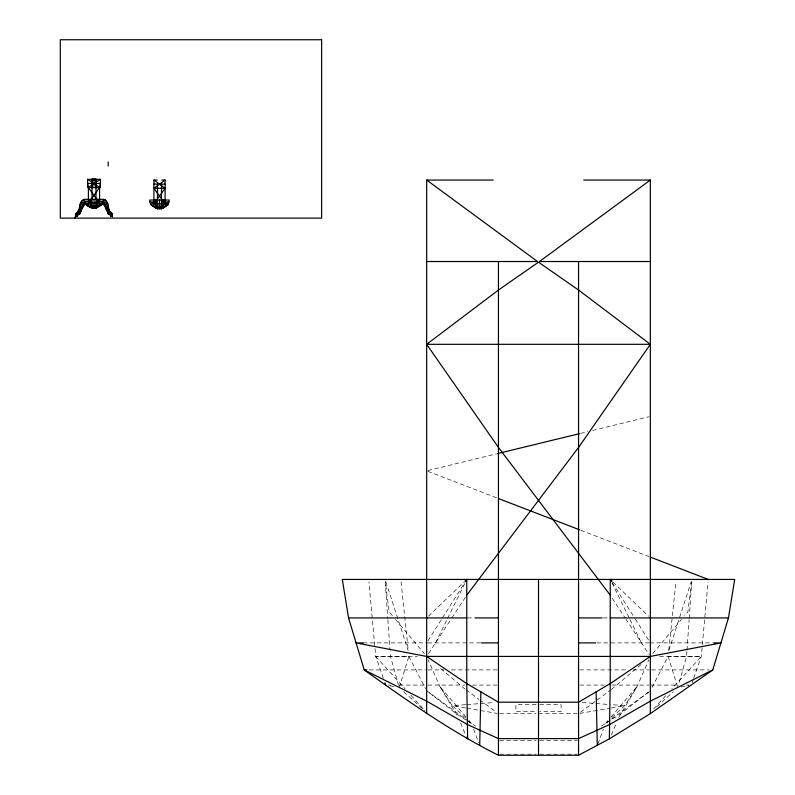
<?xml version="1.0" encoding="UTF-8"?>
<svg xmlns="http://www.w3.org/2000/svg" width="795" height="795" viewBox="0 0 795 795"><rect width="100%" height="100%" fill="white"/><g stroke="black" fill="none" stroke-linecap="round" stroke-linejoin="round"><path stroke-width="0.6" stroke-dasharray="3.98 2.98" d="M686.92 651.393L686.572 656.273L678.463 685.24M686.999 650.171L689.126 619.683M689.215 618.46L691.769 581.87M693.677 678.205L701.299 656.422L708.057 581.88M668.774 650.31L675.919 581.88M691.63 581.841L687.864 611.882L684.674 615.668M399.179 687.556L408.868 656.422L375.707 656.422L368.95 581.88M668.873 650.449L691.183 581.761M692.077 682.786L693.28 679.347M597.919 743.991L603.365 729.164M611.335 735.027L616.443 722.953M618.768 717.468L637.143 686.443L648.869 659.751M435.521 642.897L447.038 619.514M447.585 618.401L465.125 582.775M652.009 687.526L668.138 656.422L701.299 656.422L671.705 689.036M427.978 640.81L441.791 618.967M442.447 617.924L464.797 582.556M428.565 653.52L451.143 619.027M451.828 617.993L465.413 597.244M652.735 653.579L681.484 619.464M601.318 726.113L605.462 723.46L607.837 720.687M611.007 716.981L637.143 686.443L624.701 705.672L611.584 717.806M653.629 708.971L665.952 695.377M428.445 616.214L464.101 582M649.366 691.501L620.16 714.178L605.462 723.46L608.086 721.035M656.75 706.755L673.236 691.73M641.028 664.521L610.928 689.891M580.519 712.201L596.21 700.683M597.194 699.968L609.944 690.617M605.462 723.46L610.451 719.833M611.444 719.097L650.34 690.746M427.869 470.551L496.408 453.875M580.589 433.384L587.803 431.635M592.613 430.463L649.137 416.709M681.186 686.94L689.027 685.499M579.764 713.423L610.133 708.186M611.345 707.977L624.701 705.672L611.345 704.668M465.661 704.668L452.305 705.672L439.854 686.443L428.127 659.751M466.874 704.569L493.596 702.561M467.5 617.924L473.691 617.924M603.306 617.924L609.507 617.924M363.216 642.897L427.243 642.897M427.77 642.897L481.432 642.897M596.806 642.897L649.227 642.897M649.754 642.897L712.558 642.897M383.329 678.205L375.707 656.422L417.385 656.273M659.611 656.273L701.299 656.422M369.128 669.907L425.444 669.907M427.899 669.907L443.988 669.907M451.421 669.907L497.213 669.907M579.794 669.907L625.586 669.907M633.009 669.907L649.098 669.907M651.562 669.907L709.1 669.907M388.208 685.081L390.693 685.081M399.378 685.081L425.424 685.081M427.899 685.081L465.035 685.081M472.459 685.081L497.213 685.081M579.794 685.081L604.548 685.081M611.971 685.081L649.098 685.081M650.34 685.081L677.628 685.081M686.314 685.081L688.788 685.081M536.118 704.589L515.885 704.589L515.885 711.614L536.118 711.614M539.696 704.589L561.111 704.589L561.111 711.614L539.696 711.614M499.658 713.632L536.078 713.632M538.503 713.632L577.339 713.632M499.658 740.682L536.078 740.682M539.716 740.682L577.339 740.682M499.658 754.207L536.078 754.207M539.716 754.207L577.339 754.207M582.198 702.472L610.133 704.569M465.661 707.977L452.305 705.672L468.046 720.23M466.874 708.186L497.233 713.423M390.216 685.906L395.821 686.94M427.829 471.296L497.362 498.107M580.797 530.275L649.177 556.639M466.287 720.151L456.847 714.178L428.614 692.256M467.341 720.817L475.678 726.113M426.667 690.746L466.556 719.833M467.549 720.558L471.544 723.46L469.159 720.687M465.095 689.176L438.77 666.945M466.069 689.891L478.828 699.252M479.812 699.968L496.487 712.201M403.761 691.73L424.838 710.929M468.921 721.035L471.544 723.46M612.905 582L648.551 616.214M375.707 656.422L405.291 689.036M411.045 695.377L425.017 710.78M465.999 716.981L439.854 686.443L457.771 716.375M392.333 615.668L389.133 611.882L385.366 581.841M395.522 619.464L424.272 653.579M612.269 598.277L625.178 617.993M625.854 619.027L649.068 654.484M612.2 582.556L634.559 617.924M635.215 618.967L649.018 640.81M408.868 656.422L425.554 688.599M611.872 582.775L629.421 618.401M629.968 619.514L641.486 642.897M460.563 722.953L465.661 735.027M473.631 729.164L478.66 742.848M385.823 581.761L408.133 650.449M668.138 656.422L677.817 687.556M398.534 685.24L390.425 656.273L390.087 651.393M401.087 581.88L408.233 650.31M385.237 581.87L387.791 618.46M387.871 619.683L389.997 650.171"/><path stroke-width="1.19" d="M161.494 184.172L161.494 208.827L168.212 204.554L169.305 200.032L149.689 200.032L149.997 201.96L150.782 204.554L157.489 208.827L161.494 208.827L163.035 208.002L163.084 200.032L165.082 201.96M609.368 738.853L650.34 713.632L712.767 669.907L728.458 617.924L734.699 579.436L342.307 579.436L348.548 617.924L364.229 669.907C407.378 700.753 450.874 731.509 498.445 755.25L578.551 755.25L609.368 738.853L610.232 683.611L610.232 579.436L612.011 581.145M88.404 201.244L90.401 203.162L91.057 207.604L95.996 208.111L102.704 203.838L103.807 199.316L84.181 199.316C83.783 205.279 90.918 208.668 95.996 208.052L101.889 204.603L99.584 206.024L99.584 187.56L100.369 183.426L87.619 183.426L88.404 187.56L88.404 206.024L86.099 204.603L91.057 207.604M156.615 205.657L156.555 208.32L157.489 208.767L157.489 184.172M480.866 691.879L479.713 745.253M81.656 208.996C79.888 214.441 77.552 217.631 80.494 209.125L80.017 208.737C68.33 228.334 79.579 211.589 80.027 208.429L75.754 214.829L79.589 209.88C81.706 213.358 77.155 217.751 80.037 210.327L81.647 209.304L79.351 214.561M108.349 209.343C110.237 214.382 117.054 223.743 107.961 208.737L107.494 209.125C108.408 215.236 116.03 221.696 107.494 209.125L106.331 209.304L106.808 208.608M108.756 212.603C114.361 220.891 110.147 212.156 108.031 210.059C107.872 216.32 110.306 215.028 107.951 210.327L106.818 209.363L108.637 214.561L106.331 209.304L107.335 211.043L107.882 210.099M79.589 209.88L80.007 210.248C79.57 217.363 77.016 212.315 80.265 212.573M108.398 209.88L111.35 214.014M107.484 210.943L108.816 210.218C108.885 212.772 112.681 214.57 111.926 214.928M90.401 203.162L90.998 199.316L91.991 203.162L91.107 204.941M107.961 208.737L111.389 216.28M77.9 212.722L76.25 213.676L80.106 210.099L80.643 211.043L81.17 209.363L80.494 209.125L79.45 210.287L78.944 213.08L76.588 216.28L77.96 213.805M79.54 212.951C76.012 216.469 83.853 208.459 76.857 216.18L79.142 210.278L80.494 209.125L76.022 215.912M84.409 199.575L82.819 199.823L80.583 202.824L79.421 209.92L81.12 210.009L84.499 203.649M75.833 215.912L79.957 209.165M77.761 213.458L75.754 214.829L79.172 210.218L80.504 210.943L79.51 209.82L76.171 213.547L77.88 212.822M167.636 203.878L167.129 205.309L163.094 207.922M80.017 208.737L76.449 216.18L79.142 210.278L80.037 210.327L78.944 213.08L76.857 216.18M162.846 207.237L162.468 208.26L162.379 205.657M96.96 207.545L97.576 203.162L99.584 201.244M98.073 206.054L97.537 207.286L97.576 199.316M78.208 214.233L79.51 209.82L76.39 213.776M83.485 202.308L84.787 203.103L85.075 201.403L85.79 202.01L82.899 204.544L80.285 210.128L81.12 210.009L84.936 203.868L83.485 202.308L82.68 202.457L81.279 204.196L79.421 209.92L79.927 209.274L79.311 209.125L80.136 209.006M76.668 215.932L79.45 210.287M154.349 203.202L155.909 200.032L155.949 208.002L156.555 208.32M112.145 215.912L110.197 213.507L108.349 209.204M111.598 213.776L109.124 210.755C110.942 214.71 114.331 214.66 108.339 210.297M79.232 212.603L79.093 213.179M153.902 203.202L155.909 200.032L153.902 201.96M465.453 581.513L466.774 579.436L466.774 683.611L467.639 738.853L466.595 737.223M78.029 213.925L76.39 215.753L77.86 213.964M76.718 216.081L78.069 214.133M161.494 203.202L168.629 203.202L165.082 203.878L153.902 188.276L159.497 184.172L165.082 188.276L153.902 203.878L150.364 203.202L157.489 203.202M610.232 595.167L498.445 447.436L426.667 344.315L498.445 290.046L538.503 262.191L578.551 290.046L650.34 344.315L578.551 447.436L466.774 595.167M76.32 213.646L78.864 210.755L75.714 215.654L77.821 213.706C69.712 222.371 86.208 202.149 76.062 214.928M104.384 200.797L105.169 199.823L107.395 202.824L108.567 209.92L106.868 210.009L103.489 203.649M77.562 212.186C75.813 213.507 74.998 215.306 79.172 210.218L80.007 210.248L79.51 209.82L80.643 211.043M109.77 214.233L110.366 213.537L108.845 210.278M102.903 202.685L106.868 210.009L107.693 210.128L105.089 204.544L102.187 202.01L104.115 200.27L105.964 200.738L107.663 203.49L108.975 209.502C107.017 210.476 107.961 203.57 105.308 202.457L104.503 202.308L103.052 203.868L101.879 203.103M77.791 213.507L75.773 214.69C81.696 209.284 71.51 220.314 77.493 213.388M167 204.583L165.082 206.69L165.082 180.058L161.753 180.058M103.907 202.944L103.052 203.868L104.195 203.828M106.977 209.214L106.57 209.632L107.186 209.483M77.503 213.328L75.932 215.584M79.957 209.999L76.499 213.398M110.197 213.507C117.849 219.39 102.485 203.878 111.956 215.912M107.494 209.125L111.27 216.081M77.393 212.841L75.754 214.829L77.522 212.672M99.584 199.316L97.576 201.244L103.489 201.244M464.986 581.145L466.774 579.436M77.741 212.722L76.012 214.6M75.913 214.829L77.622 213.358M165.082 180.058L159.547 184.132L153.902 180.058L153.902 206.74L155.949 208.002M650.34 713.632L650.34 180.058L539.457 261.525L650.34 261.525M107.723 212.573C109.72 211.788 108.835 217.015 108.607 212.394L108.478 214.362M108.895 213.179L108.537 210.287L107.951 210.327L109.124 214.272L108.597 212.841L108.637 214.561M109.949 213.925C111.588 212.931 114.053 218.824 110.167 213.706L112.274 215.654L110.485 213.328M111.489 213.398L109.988 212.186M112.055 215.584L110.495 213.388M93.989 183.456L88.404 187.56L99.584 203.162L95.996 205.458L91.991 205.458L88.404 203.162L99.584 187.56L93.989 183.456L100.369 179.352L100.369 187.56L87.619 187.56L87.619 179.352L100.369 179.352M713.791 642.897L721.174 642.897L650.34 656.422L610.232 683.611L578.551 702.194L498.445 702.194L466.774 683.611L426.667 656.422L355.822 642.897L363.216 642.897M104.503 202.308L103.201 203.103L102.913 201.403M102.704 203.838C97.447 208.201 90.531 208.201 85.284 203.838M168.212 204.554C162.955 208.916 156.039 208.916 150.782 204.554M712.767 669.907L650.34 701.15L609.527 724.573L578.551 738.605L498.445 738.605L467.48 724.573L426.667 701.15L364.229 669.907L366.684 669.907M104.006 200.111L105.169 199.823L103.579 199.575M497.61 453.577L579.386 433.682M104.9 204.077L103.757 204.315L105.089 204.544M106.52 203.729L107.663 203.49M108.726 210.695L110.316 212.046M109.124 210.755L112.065 214.829M82.899 204.544L84.23 204.315M91.634 179.73L92.717 179.73M95.271 179.73L96.344 179.73M153.902 180.058L157.231 180.058M426.667 713.632L426.667 180.058L493.248 180.058M583.759 180.058L650.34 180.058M91.634 180.246L96.344 180.246M91.634 181.28L92.717 181.28M95.271 181.28L96.344 181.28M153.902 184.132L165.082 184.132M91.634 185.533L92.717 185.533M95.271 185.533L96.344 185.533M91.634 187.093L92.717 187.093M95.271 187.093L96.344 187.093M153.902 188.276L165.082 188.276M84.499 201.244L90.401 201.244L88.404 199.316M149.997 201.96L155.909 201.96M163.084 201.96L168.997 201.96M84.856 203.162L103.121 203.162M426.667 261.525L537.539 261.525L426.667 180.058M426.667 344.315L650.34 344.315M348.548 617.924L466.774 617.924M474.933 617.924L498.445 617.924M578.551 617.924L602.073 617.924M610.232 617.924L728.458 617.924M481.432 642.897L498.445 642.897M578.551 642.897L595.574 642.897M426.667 656.422L650.34 656.422M83.783 203.828L84.936 203.868M151.855 205.309L153.902 206.69L152.63 205.289M80.583 202.824L81.736 203.063M80.802 209.483L81.418 209.632M79.629 209.651L79.013 209.502L80.325 203.49L82.024 200.738L83.863 200.27L84.618 201.135M498.515 498.554L579.644 529.828M650.33 557.086L708.275 579.436M87.619 179.352L93.949 183.426M111.737 213.676L108.816 210.218M79.51 214.362L79.381 212.394L79.212 214.451M108.468 209.82L111.757 213.279L110.416 212.186M110.127 212.086L111.807 213.547L110.465 212.672M109.919 214.133L111.459 215.932L109.034 213.08L107.951 210.327M110.247 212.722L112.244 214.461L110.585 212.841M79.51 209.82L80.037 210.327M90.401 207.207L90.401 199.316M610.232 579.436L611.544 581.513M165.082 203.202L163.084 200.032L164.118 202.149M96.871 204.941L95.996 203.162L96.98 199.316L97.576 203.162M108.537 210.287L110.127 213.964M384.929 682.786L385.734 685.081M108.448 212.951L108.875 214.501M597.293 745.253L596.131 691.879M578.551 262.191L578.551 755.25M538.503 579.436L538.503 755.25M498.445 262.191L498.445 755.25M159.497 200.032L159.497 208.827M108.18 161.991L108.18 166.066M96.344 187.66L96.344 179.153L91.634 179.153L91.634 187.66M95.996 183.456L95.996 208.111M95.271 179.153L95.271 187.66M94.009 179.153L93.979 180.246M93.989 199.316L93.989 208.111M92.717 179.153L92.717 187.66M91.991 183.456L91.991 208.111M112.343 215.425L110.545 213.12L112.343 215.425M165.082 203.878L161.494 206.173L157.489 206.173L153.902 203.878L165.082 203.878M321.627 39.75L60.301 39.75L60.301 218.118L321.627 218.118L321.627 39.75"/></g></svg>
